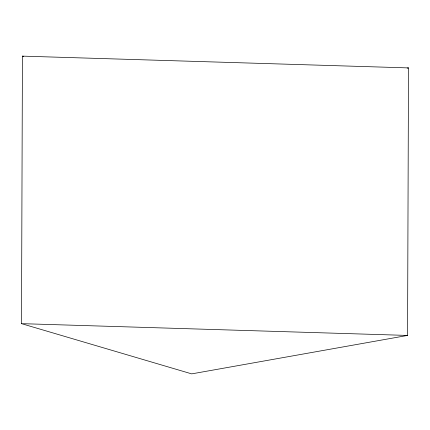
<?xml version="1.0" encoding="UTF-8"?>
<svg xmlns="http://www.w3.org/2000/svg" width="430" height="430" viewBox="0 0 430 430"><rect width="100%" height="100%" fill="white"/><g stroke="black" fill="none" stroke-linecap="round" stroke-linejoin="round"><path stroke-width="0.64" d="M21.5 323.65L22.435 56.126L408.5 67.908L407.565 335.432L191.699 373.874L21.5 323.65L407.565 335.432M407.178 68.144L408.5 67.908M22.435 56.126L23.72 56.507"/></g></svg>
